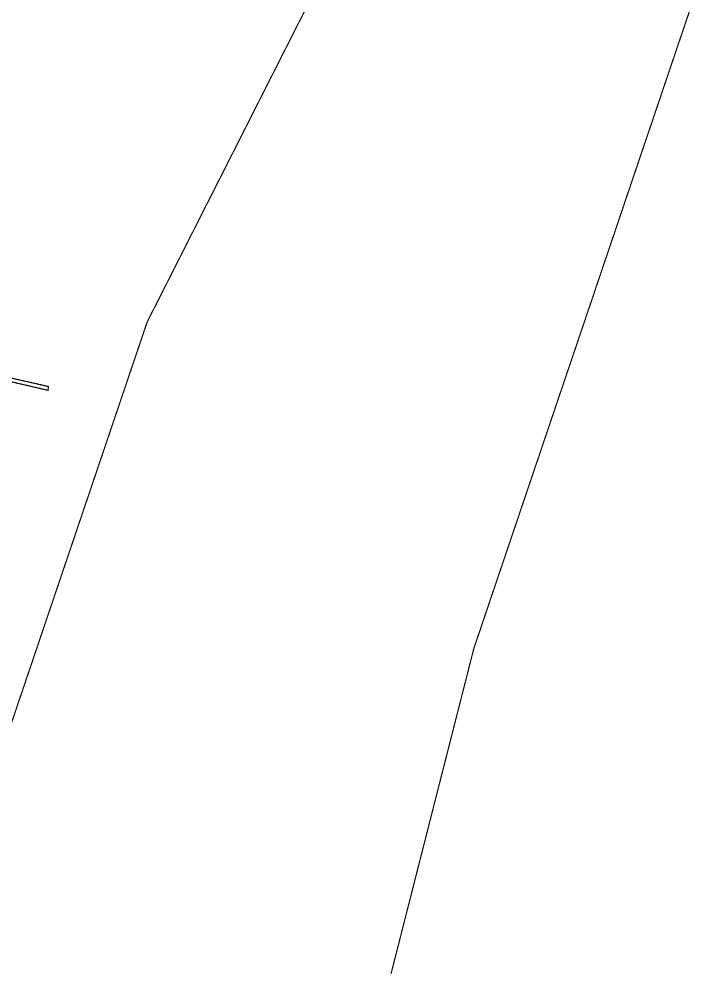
# Model space of a CAD drawing. Header units: metres. Extents: x 561401 to 594056, y 8460144 to 8508504.
# Drawn here: x 573071.7 to 573188.3, y 8478991.4 to 8479152.5 of the extents above; entities that cross this region are included whole.
import ezdxf

# ---------------------------------------------------------------- set-up
doc = ezdxf.new("R2010")
doc.units = ezdxf.units.M
for name, color, linetype in [('1.2. AFECTADOS BASE GRAFICA SUNARP', 150, 'Continuous'), ('1.2. BASE GRAFICA SUNARP', 150, 'Continuous'), ('1.7 PIRCA DE PIEDRA', 8, 'Continuous')]:
    doc.layers.add(name, color=color, linetype=linetype)

msp = doc.modelspace()

# ---------------------------------------------------------------- linework, layer by layer
at = {"layer": '1.2. AFECTADOS BASE GRAFICA SUNARP', "color": 64, "linetype": 'Continuous', "lineweight": -3, "const_width": 0.2}
msp.add_lwpolyline([(573128.99, 8478510.82), (573129.3, 8478621.46), (573092.28, 8478658.45), (573092.49, 8478732.21), (573092.59, 8478769.09), (573055.69, 8478842.96), (573018.78, 8478916.83), (573056.1, 8478990.49), (573093.53, 8479101.03), (573130.85, 8479174.69), (573131.06, 8479248.46), (573131.16, 8479285.34), (573131.26, 8479322.22), (573094.25, 8479359.21), (573094.35, 8479396.09), (573094.46, 8479432.97), (573094.56, 8479469.85), (573094.66, 8479506.74), (573094.77, 8479543.62), (573057.65, 8479543.72), (573020.64, 8479580.71), (572946.51, 8479617.8), (572909.59, 8479691.67)], dxfattribs=at)
at = {"layer": '1.2. BASE GRAFICA SUNARP', "color": 64, "linetype": 'Continuous', "lineweight": -3, "const_width": 0.2}
msp.add_lwpolyline([(573186.47, 8479156.09), (573167.76, 8479100.82), (573149.05, 8479045.55), (573130.28, 8478971.84), (573092.91, 8478879.74), (573074.09, 8478787.59), (573092.39, 8478695.33), (573110.79, 8478639.95), (573147.8, 8478602.97), (573184.92, 8478602.86), (573222.03, 8478602.76), (573259.2, 8478621.1), (573296.37, 8478639.43), (573352.1, 8478657.72), (573445.04, 8478712.78)], dxfattribs=at)
at = {"layer": '1.7 PIRCA DE PIEDRA', "color": 64, "linetype": 'Continuous', "lineweight": -3, "const_width": 0.2}
msp.add_lwpolyline([(573058.91, 8479093.53), (573076.66, 8479089.4), (573076.75, 8479090.05), (573059.01, 8479094.07)], dxfattribs=at)

doc.saveas('drawing.dxf')
